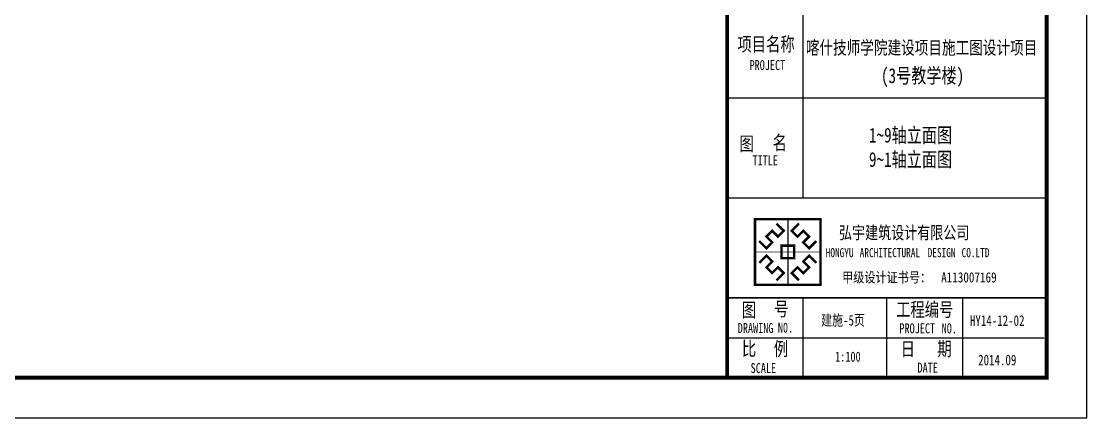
# Model space of a CAD drawing. Extents: x 28773 to 175644, y 7355 to 486294.
# Drawn here: x 127974 to 154644, y 68551 to 78473 of the extents above; entities that cross this region are included whole.
import ezdxf

# ---------------------------------------------------------------- set-up
doc = ezdxf.new("R2010")
doc.units = 0
doc.header["$LTSCALE"] = 1000
doc.header["$MEASUREMENT"] = 0
for name, color, linetype in [('PUB_TITLE', 7, 'Continuous'), ('TK', 126, 'Continuous'), ('TWT_TITLE', 7, 'Continuous')]:
    doc.layers.add(name, color=color, linetype=linetype)
doc.styles.add('-宋体', font='', dxfattribs={"width": 0.8})
doc.styles.add('_TEL_DIM', font='simhei.ttf', dxfattribs={"width": 0.8, "height": 3.5})
doc.styles.get('-宋体').set_extended_font_data('SimSun')

# ---------------------------------------------------------------- blocks, each defined once
blk = doc.blocks.new('logo')
at = {"color": 6}
blk.add_line((1004, 2011), (1004, 0), dxfattribs=at)
at = {"color": 6, "const_width": 74.6}
for points in [[(0, 2011), (2008, 2011), (2008, 0), (0, 0)], [(809, 1198), (1199, 1198), (1199, 813), (809, 813)]]:
    blk.add_lwpolyline(points, close=True, dxfattribs=at)
at = {"color": 6}
blk.add_lwpolyline([(0, 2011), (2008, 2011), (2008, 0), (0, 0)], close=True, dxfattribs=at)
for points, const_width in [([(1004, 2011), (1004, 0)], 15.2), ([(660, 1874), (883, 1654), (704, 1475), (526, 1653), (350, 1477), (528, 1299), (350, 1120), (129, 1340)], 74.6), ([(1348, 1874), (1125, 1654), (1304, 1475), (1482, 1653), (1658, 1477), (1480, 1299), (1659, 1120), (1879, 1340)], 74.6), ([(0, 1006), (2008, 1006)], 15.2), ([(660, 137), (883, 357), (704, 536), (526, 358), (350, 534), (528, 712), (350, 891), (129, 671)], 74.6), ([(1348, 137), (1125, 357), (1304, 536), (1482, 358), (1658, 534), (1480, 712), (1659, 891), (1879, 671)], 74.6)]:
    blk.add_lwpolyline(points, dxfattribs=dict(at, const_width=const_width))

msp = doc.modelspace()

# ---------------------------------------------------------------- linework, layer by layer
for p, q in [((145644, 69551), (145644, 126951)), ((147544, 74051), (147544, 80551)), ((146844, 74051), (153644, 74051)), ((146844, 71551), (153644, 71551)), ((146844, 71551), (153579, 71551)), ((147544, 69551), (147544, 71551)), ((149644, 69551), (149644, 71551)), ((151544, 69551), (151544, 71551)), ((145644, 70551), (153579, 70551)), ((147844, 70551), (148044, 70551)), ((153644, 69551), (146844, 69551)), ((146844, 69551), (148544, 69551)), ((153644, 69551), (147692, 69551))]:
    msp.add_line(p, q)
at = {"const_width": 34}
for points in [[(145644, 76551), (153644, 76551)], [(145644, 74051), (153644, 74051)], [(145644, 71551), (153644, 71551)]]:
    msp.add_lwpolyline(points, dxfattribs=at)
msp.add_point((153644, 69551))
at = {"layer": 'PUB_TITLE', "const_width": 100}
msp.add_lwpolyline([(145644, 126951), (153644, 126951), (153644, 69551), (145644, 69551)], close=True, dxfattribs=at)
at = {"layer": 'TWT_TITLE'}
msp.add_lwpolyline([(70544, 68551), (154644, 68551), (154644, 127951), (70544, 127951)], close=True, dxfattribs=at)
at = {"layer": 'TWT_TITLE', "const_width": 100}
msp.add_lwpolyline([(73044, 69551), (153644, 69551), (153644, 126951), (73044, 126951)], close=True, dxfattribs=at)

# ---------------------------------------------------------------- block references
at = {"color": 5, "xscale": 0.8162497763114516, "yscale": 0.8162497763405554, "zscale": 0.8162497763138338}
msp.add_blockref('logo', (146341, 71879), dxfattribs=at)

# ---------------------------------------------------------------- texts
at = {"style": '-宋体', "width": 0.75}
for s, height, p in [('项目名称', 350, (145902, 77724)), ('喀什技师学院建设项目施工图设计项目', 333.25, (147613, 77647)), ('PROJECT', 250, (146204, 77253)), ('(3号教学楼)', 370.3, (149495, 76928)), ('1~9轴立面图', 370.3, (149194, 75438)), ('图', 350, (145953, 75234)), ('名', 350, (146782, 75259)), ('9~1轴立面图', 370.3, (149194, 74829)), ('TITLE', 250, (146279, 74867)), ('号', 350, (146823, 71096)), ('工程编号', 350, (149873, 71084)), ('图', 350, (146011, 71072)), ('建施-5页', 267.7, (147997, 70857)), ('HY14-12-02', 267.7, (151721, 70848)), ('DRAWING', 250, (145909, 70670)), ('N0.', 250, (146913, 70681)), ('PROJECT', 250, (149956, 70663)), ('NO.', 250, (151014, 70661)), ('比', 350, (146013, 70106)), ('例', 350, (146812, 70100)), ('日', 350, (149989, 70097)), ('期', 350, (150904, 70100)), ('1:100', 250, (148348, 69955)), ('SCALE', 250, (146231, 69668)), ('DATE', 250, (150409, 69679)), ('2014.09', 267.7, (151927, 69862))]:
    msp.add_text(s, height=height, dxfattribs=at).set_placement(p)
at = {"layer": 'TK', "color": 9}
for s, height, style, width, p in [('弘宇建筑设计有限公司', 319, '-宋体', 0.75, (148444, 73024)), ('HONGYU', 227.8, '-宋体', 0.75, (148111, 72569, 0)), ('ARCHITECTURAL', 227.85, '-宋体', 0.75, (148962, 72569, 0)), ('DESIGN', 227.8, '-宋体', 0.75, (150663, 72569, 0)), ('CO.LTD', 227.8, '-宋体', 0.75, (151513, 72569, 0)), ('甲级设计证书号：', 255.1, '_TEL_DIM', 0.8, (148522, 71936)), ('A113007169', 255.1, '_TEL_DIM', 0.8, (151001, 71936))]:
    msp.add_text(s, height=height, dxfattribs=dict(at, style=style, width=width)).set_placement(p)

doc.saveas('drawing.dxf')
